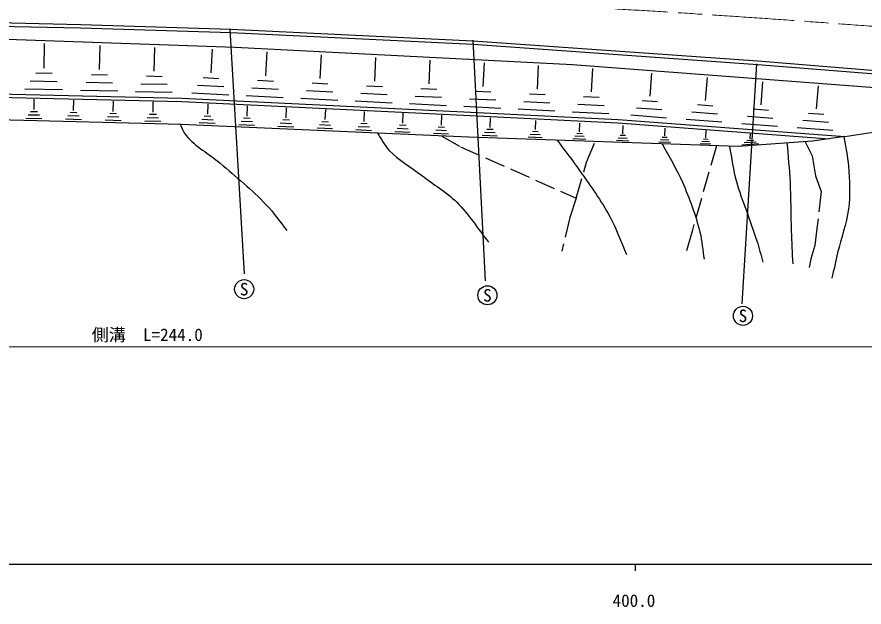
# Model space of a CAD drawing. Units: millimetres, scale not verified. Extents: x 40000 to 680000, y 20000 to 380000.
# Drawn here: x 377712 to 501460, y 198715 to 284980 of the extents above; entities that cross this region are included whole.
import ezdxf
from ezdxf.enums import TextEntityAlignment as Align

# ---------------------------------------------------------------- set-up
doc = ezdxf.new("R2010")
doc.units = ezdxf.units.MM
doc.header["$LTSCALE"] = 1000
doc.linetypes.add('CHAIN', pattern=[18.5, 12, -1.5, 3.5, -1.5])
for name, color, linetype, lineweight in [('M-BGD', 7, 'Continuous', 25), ('M-BMK', 2, 'CHAIN', 13), ('M-STR-HTXT', 7, 'Continuous', 13), ('M-STR-STRC', 7, 'Continuous', 25), ('M-TTL-BAND', 7, 'Continuous', 25)]:
    doc.layers.add(name, color=color, linetype=linetype, lineweight=lineweight)
doc.styles.add('ＭＳ ゴシック', font='')
doc.styles.get('ＭＳ ゴシック').set_extended_font_data('MS Gothic')

msp = doc.modelspace()

# ---------------------------------------------------------------- linework, layer by layer
at = {"layer": 'M-BGD'}
for p, q in [((363324, 284403), (387028, 283874)), ((363425, 283902), (387015, 283375)), ((387028, 283874), (408976, 283194)), ((409595, 280488), (359844, 282299)), ((387015, 283375), (408956, 282696)), ((408956, 282696), (444343, 280996)), ((408976, 283194), (444373, 281494)), ((381676, 277512), (381757, 281105)), ((444343, 280996), (485926, 278050)), ((444373, 281494), (485964, 278547)), ((389783, 277273), (389863, 280815)), ((397780, 277038), (397859, 280530)), ((406102, 276785), (406273, 280268)), ((458855, 277995), (409595, 280488)), ((414072, 276387), (414243, 279866)), ((422031, 275990), (422202, 279463)), ((429978, 275593), (430149, 279062)), ((437915, 275197), (438085, 278660)), ((485964, 278547), (507383, 276810)), ((445840, 274802), (446011, 278260)), ((453755, 274407), (453924, 277860)), ((516539, 273613), (458855, 277995)), ((461658, 274012), (461827, 277461)), ((485926, 278050), (507339, 276313)), ((382838, 276698), (380478, 276752)), ((390929, 276471), (388602, 276524)), ((398910, 276248), (396615, 276299)), ((407223, 275955), (404904, 276069)), ((470207, 273382), (470460, 276738)), ((478321, 272768), (478573, 276122)), ((383599, 275500), (379664, 275589)), ((391679, 275290), (387800, 275378)), ((399649, 275083), (395825, 275169)), ((407939, 274757), (404074, 274947)), ((415192, 275558), (412876, 275672)), ((423149, 275162), (420837, 275276)), ((431095, 274767), (428786, 274880)), ((486429, 272155), (486681, 275506)), ((494532, 271542), (494784, 274891)), ((360750, 274047), (401813, 273122)), ((360832, 273547), (401795, 272623)), ((384359, 274302), (378851, 274426)), ((392428, 274109), (386998, 274232)), ((400388, 273919), (395034, 274040)), ((408655, 273560), (403244, 273826)), ((415906, 274362), (412047, 274552)), ((423863, 273968), (420009, 274158)), ((431808, 273575), (427960, 273764)), ((439030, 274372), (436724, 274485)), ((446954, 273978), (444652, 274091)), ((454866, 273584), (452567, 273697)), ((380208, 271451), (380244, 272943)), ((385991, 271315), (386027, 272812)), ((391784, 271179), (391821, 272681)), ((397588, 271043), (397625, 272550)), ((401795, 272623), (444966, 270527)), ((401813, 273122), (444991, 271025)), ((405573, 270764), (405641, 272269)), ((416621, 273167), (411218, 273433)), ((424577, 272774), (419182, 273040)), ((432521, 272382), (427133, 272647)), ((440453, 271991), (435074, 272255)), ((439742, 273181), (435899, 273370)), ((447664, 272789), (443828, 272978)), ((455576, 272397), (451745, 272585)), ((462768, 273191), (460472, 273304)), ((471269, 272553), (469033, 272721)), ((380698, 271107), (379702, 271131)), ((411321, 270496), (411387, 271992)), ((417045, 270230), (417111, 271715)), ((422747, 269965), (422812, 271439)), ((428425, 269700), (428491, 271164)), ((448375, 271600), (443004, 271864)), ((444991, 271025), (465541, 269986)), ((456286, 271210), (450922, 271474)), ((464185, 270820), (458829, 271083)), ((463476, 272005), (459651, 272193)), ((471930, 271379), (468204, 271659)), ((480042, 270766), (476318, 271047)), ((479382, 271939), (477147, 272108)), ((487489, 271327), (485256, 271495)), ((401681, 269268), (364433, 270175)), ((381338, 270095), (379014, 270152)), ((381018, 270601), (379358, 270641)), ((387124, 269956), (384793, 270012)), ((386803, 270463), (385138, 270503)), ((386482, 270970), (385483, 270994)), ((392921, 269816), (390582, 269873)), ((392599, 270324), (390929, 270365)), ((392277, 270833), (391275, 270858)), ((398406, 270186), (396730, 270226)), ((398083, 270696), (397077, 270721)), ((406369, 269894), (404704, 269968)), ((406058, 270409), (405059, 270453)), ((411802, 270144), (410810, 270188)), ((417523, 269880), (416538, 269923)), ((434081, 269437), (434146, 270891)), ((439715, 269175), (439779, 270619)), ((444966, 270527), (465510, 269489)), ((446817, 268830), (446867, 270255)), ((453450, 268512), (453497, 269858)), ((465541, 269986), (498633, 267493)), ((472591, 270205), (467374, 270598)), ((480703, 269593), (475489, 269986)), ((488149, 270154), (484428, 270434)), ((496251, 269542), (492532, 269823)), ((495591, 270714), (493360, 270882)), ((398728, 269675), (396383, 269732)), ((443669, 267398), (401681, 269268)), ((406680, 269380), (404348, 269483)), ((412420, 269122), (410104, 269225)), ((412111, 269633), (410457, 269706)), ((418137, 268865), (415837, 268967)), ((417830, 269372), (416187, 269445)), ((423830, 268609), (421547, 268711)), ((423526, 269113), (421895, 269185)), ((423222, 269617), (422243, 269660)), ((429199, 268854), (427579, 268927)), ((428897, 269355), (427925, 269398)), ((434850, 268597), (433241, 268669)), ((434550, 269094), (433584, 269137)), ((440180, 268834), (439221, 268877)), ((447268, 268506), (446344, 268538)), ((459914, 268203), (459958, 269471)), ((465510, 269489), (496354, 267165)), ((466213, 267901), (466255, 269094)), ((472352, 267607), (472391, 268726)), ((488809, 268982), (483599, 269374)), ((496911, 268371), (491704, 268763)), ((498633, 267493), (507095, 268815)), ((429502, 268354), (427234, 268455)), ((435150, 268100), (432898, 268201)), ((440776, 267847), (438540, 267947)), ((440478, 268341), (438881, 268412)), ((439761, 267573), (442351, 266077)), ((483070, 266020), (443669, 267398)), ((447852, 267560), (445696, 267636)), ((447560, 268033), (446020, 268087)), ((454427, 267313), (452391, 267385)), ((454151, 267760), (452697, 267811)), ((453876, 268206), (453003, 268237)), ((460575, 267493), (459204, 267541)), ((460315, 267914), (459493, 267943)), ((466591, 267629), (465817, 267656)), ((472707, 267352), (471980, 267377)), ((478335, 267320), (478371, 268368)), ((484845, 267088), (484878, 267935)), ((498633, 267493), (493911, 266813)), ((460835, 267072), (458915, 267139)), ((460914, 263753), (462060, 266515)), ((467080, 266837), (465274, 266901)), ((466835, 267233), (465546, 267279)), ((473165, 266609), (471471, 266668)), ((472936, 266980), (471725, 267023)), ((479096, 266386), (477509, 266441)), ((478881, 266734), (477748, 266773)), ((478667, 267082), (477987, 267105)), ((479880, 266131), (479060, 263255)), ((493911, 266813), (483070, 266020)), ((486032, 266424), (483598, 266246)), ((485695, 266681), (483957, 266554)), ((485359, 266938), (484316, 266862)), ((492867, 266737), (493893, 264697)), ((442517, 265982), (445251, 264771)), ((446163, 264367), (448898, 263155)), ((460506, 262334), (460914, 263753)), ((493893, 264697), (494384, 261751)), ((449809, 262752), (452544, 261540)), ((453455, 261137), (456190, 259925)), ((459403, 258502), (460230, 261376)), ((478787, 262296), (477967, 259420)), ((494384, 261751), (495215, 259447)), ((457101, 259522), (459403, 258502)), ((495215, 259447), (494862, 256477)), ((459403, 258502), (458496, 255669)), ((477693, 258461), (476873, 255585)), ((458496, 255669), (457786, 252763)), ((494744, 255487), (494573, 254045)), ((476600, 254626), (476327, 253667)), ((494573, 254045), (494270, 251551)), ((476327, 253667), (475521, 250786)), ((457550, 251795), (457287, 250720)), ((494270, 251551), (493704, 249625)), ((493704, 249625), (493439, 248340))]:
    msp.add_line(p, q, dxfattribs=at)
for points, knots in [([(401541, 269272), (401835, 268728), (402029, 268117), (402423, 267642), (403787, 265995), (405774, 264983), (407397, 263592), (409693, 261624), (412059, 259717), (414133, 257517), (415228, 256354), (416128, 255022), (417126, 253775)], [0, 0, 0, 0, 1, 1, 1, 2, 2, 2, 3, 3, 3, 4, 4, 4, 4]), ([(430383, 267990), (430938, 267170), (431372, 266252), (432050, 265528), (433422, 264063), (435213, 263055), (436804, 261831), (438514, 260515), (440416, 259424), (441955, 257913), (443728, 256170), (445036, 254009), (446577, 252058)], [0, 0, 0, 0, 1, 1, 1, 2, 2, 2, 3, 3, 3, 4, 4, 4, 4]), ([(498521, 267477), (498742, 266035), (499072, 264606), (499183, 263151), (499341, 261074), (499436, 258969), (499183, 256900), (498917, 254724), (498101, 252651), (497598, 250517), (497305, 249273), (497040, 248022), (496762, 246775)], [0, 0, 0, 0, 1, 1, 1, 2, 2, 2, 3, 3, 3, 4, 4, 4, 4]), ([(456617, 266945), (457746, 265431), (458922, 263951), (460003, 262403), (461509, 260247), (463068, 258113), (464318, 255800), (465276, 254025), (465932, 252102), (466739, 250253)], [0, 0, 0, 0, 1, 1, 1, 2, 2, 2, 3, 3, 3, 3]), ([(471982, 266408), (472964, 264544), (474086, 262749), (474927, 260818), (475957, 258452), (476854, 256014), (477480, 253511), (477805, 252214), (477891, 250869), (478096, 249549)], [0, 0, 0, 0, 1, 1, 1, 2, 2, 2, 3, 3, 3, 3]), ([(481794, 266064), (482132, 264345), (482355, 262599), (482807, 260906), (483183, 259498), (483740, 258146), (484215, 256768), (484738, 255255), (485316, 253760), (485800, 252234), (486123, 251216), (486387, 250180), (486681, 249152)], [0, 0, 0, 0, 1, 1, 1, 2, 2, 2, 3, 3, 3, 4, 4, 4, 4]), ([(490199, 266541), (490347, 264648), (490545, 262758), (490643, 260862), (490765, 258473), (490735, 256078), (490819, 253687), (490875, 252086), (490965, 250488), (491039, 248888)], [0, 0, 0, 0, 1, 1, 1, 2, 2, 2, 3, 3, 3, 3])]:
    msp.add_open_spline(points, degree=3, knots=knots, dxfattribs=at)
at = {"layer": 'M-BMK'}
msp.add_arc((341763, -1812448), 2102223, 83.90526, 86.63737, dxfattribs=at)
at = {"layer": 'M-STR-HTXT'}
msp.add_line((284343, 236757), (509146, 236757), dxfattribs=at)
at = {"layer": 'M-STR-STRC'}
for p, q in [((408818, 283158), (410901, 247451)), ((444302, 281596), (446088, 246409)), ((485738, 278100), (483581, 243061))]:
    msp.add_line(p, q, dxfattribs=at)
for centre in [(410900, 245186), (446435, 244286), (483769, 241287)]:
    msp.add_circle(centre, 1393, dxfattribs=at)
at = {"layer": 'M-TTL-BAND'}
for p, q in [((40000, 205000), (579000, 205000)), ((468000, 205000), (468000, 204000))]:
    msp.add_line(p, q, dxfattribs=at)

# ---------------------------------------------------------------- texts
at = {"layer": 'M-STR-HTXT', "style": 'ＭＳ ゴシック'}
msp.add_text('側溝\u3000L=244.0', height=1833, dxfattribs=at).set_placement((396744, 237056), align=Align.BOTTOM_CENTER)
at = {"layer": 'M-STR-STRC', "style": 'ＭＳ ゴシック'}
for p in [(410900, 245186), (446435, 244286), (483769, 241287)]:
    msp.add_text('S', height=1833, dxfattribs=at).set_placement(p, align=Align.MIDDLE_CENTER)
at = {"layer": 'M-TTL-BAND', "style": 'ＭＳ ゴシック'}
msp.add_text('400.0', height=1833, dxfattribs=at).set_placement((467844, 198195), align=Align.BOTTOM_CENTER)

doc.saveas('drawing.dxf')
